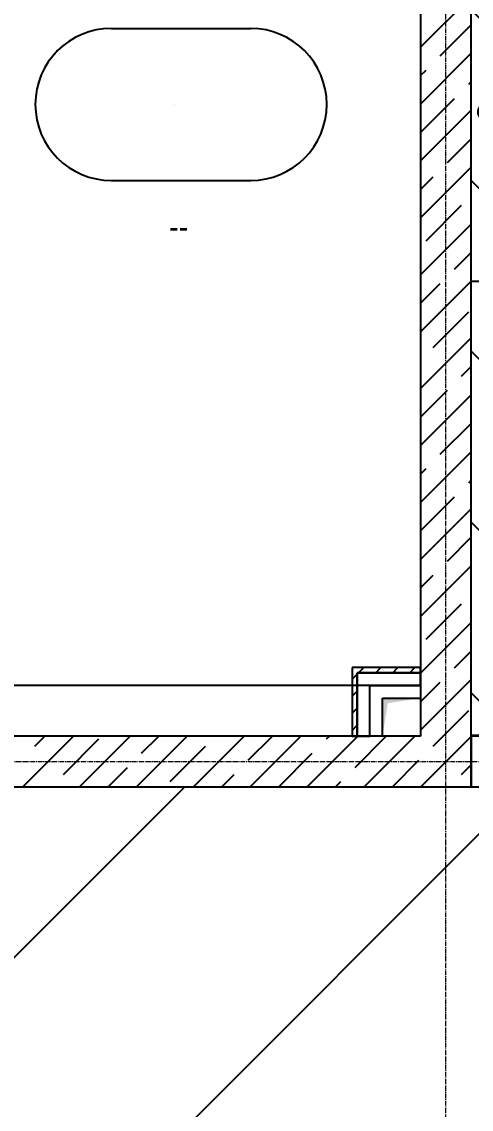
# Model space of a CAD drawing. Header units: millimetres. Extents: x 538266 to 1167394, y 114608 to 637157.
# Drawn here: x 1048960 to 1050734, y 586297 to 590586 of the extents above; entities that cross this region are included whole.
import ezdxf
from ezdxf.enums import TextEntityAlignment as Align

# ---------------------------------------------------------------- set-up
doc = ezdxf.new("R2010")
doc.units = ezdxf.units.MM
doc.linetypes.add('CENTER2', pattern=[28.575, 19.05, -3.175, 3.175, -3.175])
doc.layers.get('Defpoints').update_dxf_attribs({"color": 140})
for name, color, linetype, lineweight in [('0) шт стен 3 эт', 150, 'Continuous', 60), ('АР_Стены ГКЛ', 1, 'Continuous', 15), ('АР_Стены ЖБ', 7, 'Continuous', 35), ('АР_Стены ПЕНОблок', 52, 'Continuous', 20), ('АР_Штриховка', 8, 'Continuous', 0)]:
    doc.layers.add(name, color=color, linetype=linetype, lineweight=lineweight)
doc.layers.add('АР_Делит', color=120, linetype='Continuous', lineweight=0, plot=False)
doc.layers.add('РД_Оси_100', color=7, linetype='Continuous', lineweight=0, true_color=0x525252)
doc.layers.add('ФВ-5', color=7, linetype='Continuous')
doc.styles.add('style1', font='ARIALN.TTF')
doc.styles.add('СПДС', font='isocpeur.ttf', dxfattribs={"width": 0.9})

# ---------------------------------------------------------------- blocks, each defined once
blk = doc.blocks.new('СОШ_2200_АР_ОСИ_М100_28.05.24')
at = {"layer": 'РД_Оси_100', "color": 251, "linetype": 'CENTER2', "true_color": 0x636466}
for p, q in [((4200, -6155), (4200, 139938.679)), ((-5954.958, 90900), (119910, 90900))]:
    blk.add_line(p, q, dxfattribs=at)
blk = doc.blocks.new('3_этаж1')
at = {"color": 18, "lineweight": 25, "true_color": 0x000000}
for p, q in [((687263.2, 590559.8), (687813.2, 590559.8)), ((687263.2, 589959.8), (687813.2, 589959.8))]:
    blk.add_line(p, q, dxfattribs=at)
at = {"color": 18, "linetype": 'Continuous', "lineweight": 25, "true_color": 0x000000}
for p, q in [((688333.6, 587768.7), (688333.6, 587918.7)), ((688333.6, 587918.7), (688483.6, 587918.7)), ((688333.6, 587768.7), (688333.6, 587918.7)), ((688333.6, 587918.7), (688483.6, 587918.7)), ((688483.6, 587918.7), (688483.6, 587768.7)), ((688483.6, 587918.7), (688483.6, 587768.7)), ((688483.6, 587768.7), (688333.6, 587768.7)), ((688483.6, 587768.7), (688333.6, 587768.7))]:
    blk.add_line(p, q, dxfattribs=at)
at = {"color": 18, "lineweight": 25, "true_color": 0x000000}
for centre, radius, start, end in [((687263.2, 590259.8), 300, 90, 270), ((687813.2, 590259.8), 300, 270, 90), ((687163.2, 590259.8), 350, 0, 0.001)]:
    blk.add_arc(centre, radius, start, end, dxfattribs=at)
at = {"color": 18, "linetype": 'Continuous', "lineweight": 25, "true_color": 0x000000}
blk.add_solid([(688333.6, 587768.7), (688333.6, 587918.7), (688353.8, 587898.3), (688483.6, 587918.7)], dxfattribs=at)
blk.add_solid([(688333.6, 587768.7), (688333.6, 587918.7), (688353.8, 587898.3), (688483.6, 587918.7)], dxfattribs=at)
at = {"layer": 'АР_Делит', "color": 18, "lineweight": 25, "true_color": 0x000000}
for p, q in [((688483.6, 597368.7), (688483.6, 587968.7)), ((688483.6, 597368.7), (688483.6, 587968.7)), ((688483.6, 587968.7), (684483.6, 587968.7)), ((688483.6, 587968.7), (684483.6, 587968.7))]:
    blk.add_line(p, q, dxfattribs=at)
at = {"layer": 'АР_Стены ГКЛ', "color": 18, "linetype": 'Continuous', "lineweight": 25, "true_color": 0x000000}
for p, q in [((688213.6, 588038.7), (688213.6, 587768.6)), ((688483.6, 588038.7), (688213.6, 588038.7)), ((688213.6, 587993.3), (688233.6, 588013.3)), ((688233.6, 588018.7), (688233.6, 587768.6)), ((688233.6, 587768.6), (688233.6, 588018.7)), ((688483.6, 588018.7), (688233.6, 588018.7)), ((688233.6, 588018.7), (688483.6, 588018.7)), ((688239, 588018.7), (688259, 588038.7)), ((688306.4, 588018.7), (688326.4, 588038.7)), ((688373.7, 588018.7), (688393.7, 588038.7)), ((688441.1, 588018.7), (688461.1, 588038.7)), ((688483.6, 588018.7), (688483.6, 588038.7)), ((688483.6, 587968.7), (688483.6, 588018.7)), ((688283.6, 587768.6), (688283.6, 587968.7)), ((688283.6, 587968.7), (688483.6, 587968.7)), ((688213.6, 587925.9), (688233.6, 587945.9)), ((688213.6, 587858.6), (688233.6, 587878.6)), ((688213.6, 587791.2), (688233.6, 587811.2)), ((688213.6, 587768.6), (688233.6, 587768.6)), ((688233.6, 587768.6), (688283.6, 587768.6))]:
    blk.add_line(p, q, dxfattribs=at)
at = {"layer": 'АР_Стены ЖБ', "color": 18, "linetype": 'Continuous', "lineweight": 25, "true_color": 0x000000}
for p, q in [((688683.6, 587568.7), (688683.6, 597368.7)), ((688483.6, 597168.7), (688483.6, 587768.7)), ((688483.6, 587768.7), (684483.6, 587768.7)), ((684283.6, 587568.7), (688683.6, 587568.7))]:
    blk.add_line(p, q, dxfattribs=at)
at = {"layer": 'АР_Стены ПЕНОблок', "color": 18, "linetype": 'Continuous', "lineweight": 25, "true_color": 0x000000}
for p, q in [((689133.6, 587768.7), (688683.6, 587768.7)), ((688683.6, 587768.7), (688683.6, 587568.7)), ((688683.6, 587568.7), (689133.6, 587568.7))]:
    blk.add_line(p, q, dxfattribs=at)
at = {"layer": 'АР_Штриховка', "color": 18, "linetype": 'Continuous', "lineweight": 25, "true_color": 0x000000}
for p, q in [((688483.6, 590485.9), (688683.6, 590685.9)), ((688561.5, 590451.6), (688683.6, 590573.6)), ((688483.6, 590261.4), (688683.6, 590461.4)), ((688483.6, 590373.6), (688505.4, 590395.5)), ((688673.8, 590339.3), (688683.6, 590349.1)), ((688483.6, 590149.1), (688617.7, 590283.2)), ((688483.6, 590036.9), (688683.6, 590236.9)), ((688589.6, 590030.7), (688683.6, 590124.6)), ((688483.6, 589812.4), (688683.6, 590012.4)), ((688483.6, 589924.6), (688533.5, 589974.5)), ((688505.4, 589722), (688645.7, 589862.3)), ((688483.6, 589587.9), (688683.6, 589787.9)), ((688617.7, 589609.7), (688683.6, 589675.6)), ((688483.6, 589363.4), (688683.6, 589563.4)), ((688483.6, 589475.6), (688561.5, 589553.6)), ((688533.5, 589301), (688673.8, 589441.3)), ((688483.6, 589138.9), (688683.6, 589338.9)), ((688645.7, 589188.8), (688683.6, 589226.6)), ((688483.6, 589026.6), (688589.6, 589132.6)), ((688483.6, 588914.4), (688683.6, 589114.4)), ((688561.5, 588880.1), (688683.6, 589002.1)), ((688483.6, 588689.8), (688683.6, 588889.8)), ((688483.6, 588802.1), (688505.4, 588823.9)), ((688673.8, 588767.8), (688683.6, 588777.6)), ((688483.6, 588577.6), (688617.7, 588711.7)), ((688483.6, 588465.3), (688683.6, 588665.3)), ((688589.6, 588459.1), (688683.6, 588553.1)), ((688483.6, 588240.8), (688683.6, 588440.8)), ((688483.6, 588353.1), (688533.5, 588403)), ((688505.4, 588150.4), (688645.7, 588290.7)), ((688483.6, 588016.3), (688683.6, 588216.3)), ((688617.7, 588038.2), (688683.6, 588104.1)), ((688483.6, 587791.8), (688683.6, 587991.8)), ((688483.6, 587904.1), (688561.5, 587982)), ((688533.5, 587729.5), (688673.8, 587869.8)), ((686913.5, 587568.7), (687113.5, 587768.7)), ((686961.9, 587729.5), (687001.2, 587768.7)), ((687074.2, 587617.2), (687214.5, 587757.5)), ((687138, 587568.7), (687338, 587768.7)), ((687362.5, 587568.7), (687562.5, 587768.7)), ((687382.9, 587701.4), (687450.2, 587768.7)), ((687587, 587568.7), (687787, 587768.7)), ((687803.8, 587673.3), (687899.2, 587768.7)), ((687811.5, 587568.7), (688011.5, 587768.7)), ((688036, 587568.7), (688236, 587768.7)), ((688112.5, 587757.5), (688123.7, 587768.7)), ((688224.8, 587645.3), (688348.2, 587768.7)), ((688260.5, 587568.7), (688460.5, 587768.7)), ((688584.3, 587668), (688683.6, 587767.3)), ((687495.1, 587589.1), (687635.4, 587729.5)), ((687923.7, 587568.7), (688056.4, 587701.4)), ((688372.7, 587568.7), (688477.3, 587673.3)), ((688485, 587568.7), (688584.3, 587668)), ((687250.2, 587568.7), (687326.7, 587645.3)), ((687699.2, 587568.7), (687747.7, 587617.2)), ((688645.7, 587617.2), (688683.6, 587655.1)), ((688148.2, 587568.7), (688168.6, 587589.1))]:
    blk.add_line(p, q, dxfattribs=at)

msp = doc.modelspace()

# ---------------------------------------------------------------- hatches: boundary and pattern name
at = {"layer": 'ФВ-5'}
h = msp.add_hatch(dxfattribs=at)
h.set_pattern_fill('ANSI31', color=1, scale=150, angle=90, style=0)
h.paths.add_polyline_path([(1050733.6, 597168.7), (1052483.6, 597168.7), (1052483.6, 587770.8), (1050733.6, 587770.8)])
h = msp.add_hatch(dxfattribs=at)
h.set_pattern_fill('ANSI31', color=3, scale=300)
h.paths.add_polyline_path([(1091868.7, 587368.7), (1091833.6, 587368.7), (1091833.6, 587418.7), (1090314.2, 587418.7), (1090314.2, 587418.7), (1090313.6, 587418.7), (1086283.6, 587418.7), (1085783.6, 587418.7), (1085503.6, 587418.7), (1081753.6, 587418.5), (1081750.5, 587418.5), (1080283.6, 587418.7), (1079783.6, 587418.7), (1079783.6, 587568.7), (1075033.6, 587568.7), (1075033.6, 587568.7), (1074833.6, 587568.7), (1070833.6, 587568.7), (1070833.6, 587318.7), (1070333.6, 587318.7), (1070333.6, 587318.7), (1070490.6, 587318.8), (1070833.6, 587661.7), (1070833.6, 587768.7), (1070828.3, 587768.7), (1070833.6, 587774), (1070833.6, 587818.7), (1070766.1, 587818.7), (1070333.6, 587386.2), (1070333.6, 587318.7), (1070378.3, 587318.7), (1070378.3, 587318.8), (1070333.6, 587318.7), (1070333.6, 587768.7), (1064991.2, 587768.7), (1064983.6, 587761.2), (1064983.6, 587536.7), (1064983.6, 587536.7), (1064983.6, 587318.7), (1064483.6, 587318.7), (1064483.6, 587568.7), (1059290.8, 587568.7), (1059283.6, 587561.6), (1059283.6, 587318.7), (1058783.6, 587318.7), (1058783.6, 587568.7), (1052983.6, 587568.7), (1052983.6, 587318.9), (1052983.6, 587318.7), (1052483.6, 587318.7), (1052483.6, 587568.7), (1052283.6, 587568.7), (1052283.6, 587568.7), (1051179.6, 587568.7), (1050733.6, 587568.7), (1048403.6, 587568.7), (1048403.6, 587248.7), (1046833.6, 587248.7), (1046833.6, 585468.7), (1052533.6, 585468.7), (1052533.6, 585468.7), (1052933.6, 585468.7), (1058833.6, 585468.7), (1058833.6, 585468.7), (1059233.6, 585468.7), (1059233.6, 585068.7), (1059133.6, 585068.7), (1059133.6, 583828.7), (1059133.6, 579348.7), (1059133.6, 579168.7), (1059233.6, 579168.7), (1059233.6, 578768.7), (1058933.6, 578768.7), (1058933.6, 573168.7), (1059133.6, 573168.7), (1059233.6, 573168.7), (1059233.6, 572768.7), (1059133.6, 572768.7), (1059133.6, 567513.7), (1060053.6, 567513.7), (1060053.6, 567393.7), (1060053.6, 567048.7), (1060053.6, 565743.7), (1060544.6, 565743.7), (1060544.6, 565760.4), (1060964.2, 565760.4), (1063218.7, 565757.5), (1063218.7, 565785.7), (1063638.4, 565785.7), (1063638.4, 565743.7), (1064533.6, 565743.7), (1064533.6, 565743.7), (1064933.6, 565743.7), (1064933.6, 565743.7), (1070433.6, 565743.7), (1070433.6, 565743.7), (1070833.6, 565743.7), (1073833.6, 565743.7), (1073833.6, 565843.7), (1073933.6, 565843.7), (1073933.6, 568248.7), (1071613.6, 568248.7), (1071613.6, 570168.7), (1071613.6, 573588.7), (1073213.6, 573588.7), (1073213.6, 575468.7), (1073213.6, 577188.7), (1073933.6, 577188.7), (1073933.6, 579718.7), (1073833.6, 579718.7), (1073833.6, 580218.7), (1073933.6, 580218.7), (1073933.6, 581663.5), (1074133.6, 581663.5), (1074133.6, 580218.7), (1074233.6, 580218.7), (1074233.6, 580968.7), (1075893.6, 580968.7), (1075893.6, 580368.7), (1090173.6, 580368.7), (1090173.6, 580968.7), (1091833.6, 580968.7), (1091833.6, 580218.7), (1091923.6, 580218.7), (1091923.6, 583768.7), (1091833.6, 583768.7), (1091833.6, 583968.7), (1088483.6, 583968.7), (1087785.3, 583968.7, -0.384338), (1088054.4, 583670.3, -1), (1087454.4, 583670.3, -0.384338), (1087723.5, 583968.7), (1086883.6, 583968.7), (1086283.6, 583968.7), (1086283.6, 583718.7), (1085953.6, 583718.7), (1085953.6, 581498.7), (1085033.6, 581498.7), (1082159.9, 581484.4, -0.414214), (1082459.9, 581184.4, -1), (1081859.9, 581184.4, -0.414214), (1082159.9, 581484.4), (1081033.6, 581498.7), (1080113.6, 581498.7), (1080113.6, 582418.7), (1080113.6, 583518.7), (1080113.6, 583718.7), (1079783.6, 583718.7), (1079783.6, 583968.7), (1076653.6, 583968.7), (1076653.6, 583248.7), (1074133.6, 583248.7), (1074133.6, 583193.5), (1073933.6, 583193.5), (1073933.6, 583768.7), (1073833.6, 583768.7), (1070833.6, 583768.7), (1070433.6, 583768.7), (1070433.6, 583888.7), (1069153.8, 583888.7), (1066944.5, 583888.7), (1064933.6, 583888.7), (1064933.6, 583768.7), (1064533.6, 583768.7), (1064533.6, 580168.7), (1064933.6, 580168.7), (1064933.6, 579768.7), (1064533.6, 579768.7), (1064533.6, 580168.7), (1064533.6, 583768.7), (1064533.6, 583768.7), (1060605.4, 583768.7), (1060605.4, 583918.7), (1064533.6, 583918.7), (1064533.6, 584168.7), (1064933.6, 584168.7), (1070433.6, 584168.7), (1070433.6, 584168.7), (1070833.6, 584168.7), (1070833.6, 583918.7), (1073705.6, 583918.7), (1073825.8, 583918.7), (1073831.1, 583924.1), (1073833.6, 584168.7), (1074233.6, 584168.7), (1076533.6, 584168.7), (1079783.6, 584168.7), (1079783.6, 584218.7), (1080283.6, 584218.7), (1080283.6, 584168.7), (1085783.6, 584168.7), (1085783.6, 584218.7), (1086283.6, 584218.7), (1086283.6, 584168.7), (1086883.6, 584168.7), (1088483.6, 584168.7), (1091833.6, 584168.7), (1091923.6, 584168.7)])
h.paths.add_polyline_path([(1060053.6, 582648.7), (1059058.6, 582648.7), (1059058.6, 585428.3), (1060053.6, 585428.3)], flags=16)
h.paths.add_polyline_path([(1060053.6, 573908.7), (1059133.6, 573908.7), (1059133.6, 575048.7), (1060053.6, 575048.7)], flags=16)
h.paths.add_polyline_path([(1066053.6, 582748.7), (1070833.6, 582748.7), (1070833.6, 583888.7), (1066053.6, 583888.7)], flags=16)
h.paths.add_polyline_path([(1064533.6, 583768.7), (1066053.6, 583768.7), (1066053.6, 581648.7), (1064533.6, 581648.7)], flags=17)

# ---------------------------------------------------------------- linework, layer by layer
msp.add_lwpolyline([(1050733.6, 597168.7), (1052483.6, 597168.7), (1052483.6, 587770.8), (1050733.6, 587770.8)], close=True)

# ---------------------------------------------------------------- block references
at = {"layer": '0) шт стен 3 эт', "color": 5, "lineweight": 25}
ref = msp.add_blockref('3_этаж1', (362050, 0), dxfattribs=at)
ref.add_attrib('АР-ПОМЕЩЕНИЕ:НАИМЕНОВАНИЕ', '--', dxfattribs={"layer": 'Defpoints', "color": 18, "true_color": 0x000000, "height": 100, "style": 'style1'}).set_placement((1049578.8, 589778.4), align=Align.MIDDLE)
at = {"layer": 'РД_Оси_100', "lineweight": 25}
msp.add_blockref('СОШ_2200_АР_ОСИ_М100_28.05.24', (1046433.6, 496768.7), dxfattribs=at)

# ---------------------------------------------------------------- texts
at = {"insert": (1050733.6, 590403.4), "char_height": 700, "attachment_point": 1, "style": 'СПДС'}
msp.add_mtext_dynamic_manual_height_columns('{\\L\\C5;15.62}', width=3650.847, gutter_width=407.6, heights=[317.5], dxfattribs=at)

doc.saveas('drawing.dxf')
